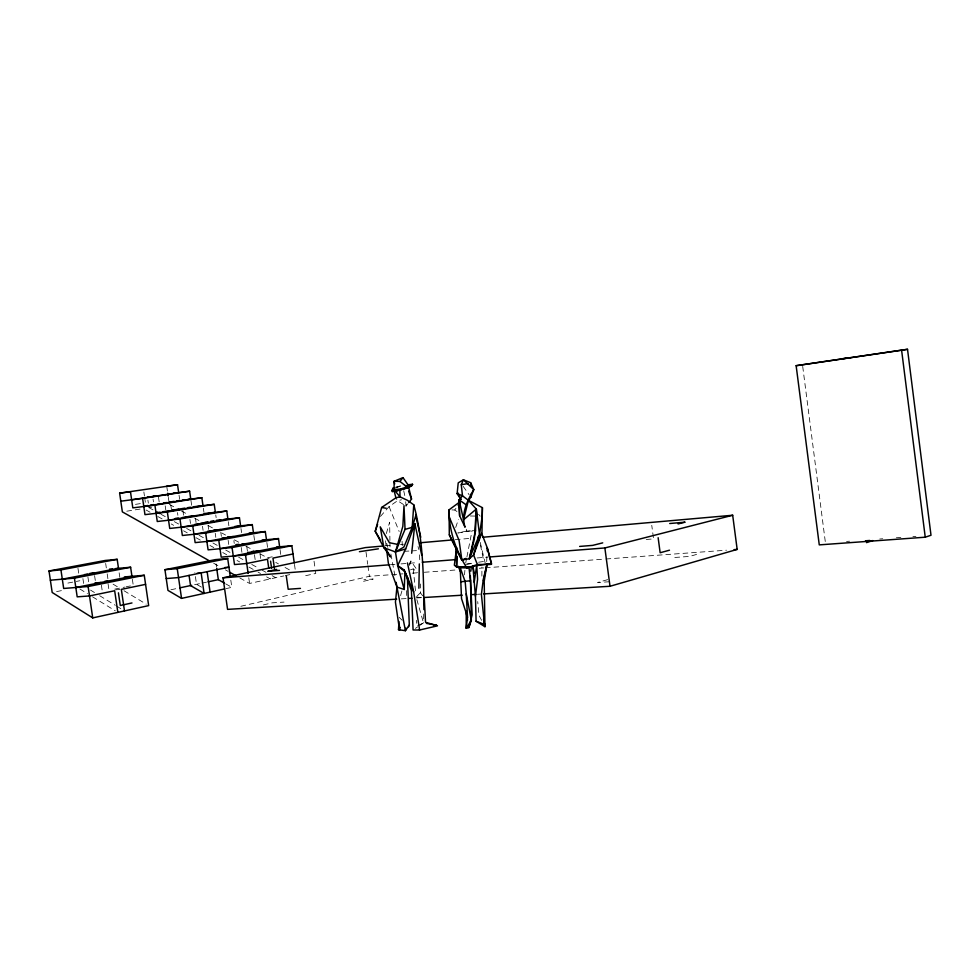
<?xml version="1.0" encoding="UTF-8"?>
<svg xmlns="http://www.w3.org/2000/svg" width="980" height="980" viewBox="0 0 980 980"><rect width="100%" height="100%" fill="white"/><g stroke="black" fill="none" stroke-linecap="round" stroke-linejoin="round"><path stroke-width="0.73" stroke-dasharray="4.9 3.68" d="M481.878 576.105L481.915 567.053M422.711 595.791L420.383 592.765L420.604 583.982M423.764 614.031L423.495 622.876L418.864 626.036M486.705 561.589L486.962 555.489M464.483 574.856L464.9 570.336M465.745 562.839L466.603 558.453M466.897 556.995L472.041 530.731L476.072 530.67M407.852 503.781L406.002 506.121L407.423 500.327M386.328 533.561L389.636 522.23L389.918 540.458M401.91 591.014L400.685 595.166L401.077 598.18M409.567 565.423L410.902 561.05L417.517 570.495M455.688 527.485L458.456 519.278M408.917 564.627L410.902 561.05M451.903 509.919L454.745 510.004L456.447 507.652M380.436 516.423L389.085 506.611L397.562 500.707L401.531 499.776M417.701 625.632L423.495 622.876L416.132 597.041L420.383 592.765M415.398 628.401L417.713 626.82M395.712 487.513L401.494 485.517M395.749 487.097L404.875 485.198M396.643 487.562L398.958 486.717M410.473 569.858L413.241 568.878L417.578 572.491M607.661 579.646L597.665 582.488L610.859 581.667M696.56 554.435L689.626 556.407L674.228 557.51M263.363 604.93L272.305 602.823L284.029 602.1M363.58 581.299L373.16 579.033L363.886 579.707M240.86 606.277L369.399 576.289L402.964 573.839M305.687 575.689L315.768 573.447L315.193 569.368M466.505 531.074L457.844 532.998L472.041 530.731L466.505 531.074L466.174 528.318M225.915 588.649L231.831 587.339L230.802 580.148M239.782 577.931L249.582 583.443L283.832 575.922M285.315 575.591L289.786 574.611M170.912 589.752L178.323 588.172M194.616 584.705L200.545 583.443M202.027 583.125L206.474 582.181M114.721 589.139L124.705 587.094M126.126 586.799L130.401 585.918M267.92 557.694L272.22 556.812M56.607 591.601L62.512 590.413M67.902 583.076L79.809 580.748M126.775 511.193L141.463 508.841M148.801 507.677L151.741 507.199M466.921 564.063L474.21 562.912M135.473 504.369L144.011 503.034M478.595 562.214L483.875 561.454L480.188 543.851M465.463 564.296L471.637 563.672M385.189 545.848L392.809 545.174M400.428 544.513L403.478 544.243M455.296 539.674L472.066 538.204M646.261 539.478L653.562 538.89L651.761 525.341M390.371 564.737L394.94 564.382M401.016 563.904L417.75 562.594M477.089 557.951L487.734 557.118M115.861 589.788L119.964 589.482M412.127 573.165L418.227 572.724M424.328 572.271L457.905 569.821M479.269 568.265L483.851 567.922M485.37 567.812L604.403 559.115M605.934 559.004L726.486 550.197M846.561 541.426L849.587 541.205M879.734 539L882.747 538.779M896.32 537.787L900.841 537.457M912.907 536.575L915.92 536.354M401.273 598.878L407.362 598.51M416.5 597.959L422.601 597.592M477.456 594.284L480.506 594.101M404.005 551.336L410.044 550.993M411.563 550.907L419.122 550.478L417.995 546.534M470.302 515.982L477.321 516.117M416.132 597.041L422.907 597.69M169.356 504.394L174.673 507.285M181.312 510.911L188.038 514.574M194.628 518.175L201.978 522.181M208.128 525.537L213.089 528.232M221.811 532.998L225.571 535.043M234.404 539.858L239.488 542.626M245.87 546.117L253.587 550.319M260.068 553.859L269.194 558.833M275.784 562.422L278.418 563.868M285.045 567.481L291.734 571.12M148.985 507.64L152.978 509.845M160.965 514.267L167.029 517.612M174.318 521.642L179.23 524.361M186.617 528.441L191.59 531.185M199.063 535.313L204.097 538.094M212.93 542.981L218.025 545.799M225.706 550.037L232.162 553.602M238.642 557.191L243.873 560.082M251.75 564.431L258.377 568.094M262.346 570.287L265.997 572.308M272.097 575.677L275.748 577.698M146.069 510.004L150.062 512.221M157.817 516.534L162.668 519.216M171.206 523.957L173.668 525.317M183.542 530.793L187.278 532.863M196.025 537.726L201.059 540.519M209.941 545.443L213.775 547.563M222.766 552.548L226.637 554.705M237.05 560.474L239.671 561.932M248.896 567.04L254.2 569.98M258.071 572.136L260.509 573.484M266.609 576.865L270.272 578.898L269.831 575.873M213.628 563.218L220.194 566.918M225.474 569.882L228.132 571.377M225.694 583.847L231.831 587.339M201.451 587.143L196.527 584.301L194.849 572.688M113.104 584.178L120.344 588.551M124.007 590.744L146.179 604.121M90.54 590.119L94.46 592.52M99.678 595.718L115.346 605.322M116.657 606.13L121.875 609.327M79.882 589.005L87.477 593.684M92.537 596.808L115.309 610.834M403.589 504.577L397.562 500.707L395.92 497.816M454.745 510.004L456.962 511.523M399.215 617.388L402.204 620.267M478.62 514.292L480.127 516.166M463.173 486.362L469.151 494.79M481.621 620.352L478.951 615.281L477.713 601.585M389.085 506.611L399.166 531.503M386.659 543.288L387.835 547.391M480.237 542.405L485.174 562.973M403.699 490.735L404.899 496.137M390.885 554.043L395.026 576.375M105.669 563.439L106.318 567.898M107.188 573.839L108.057 579.78M108.057 583.762L109.013 590.315M101.393 585.097L102.349 591.687M94.582 575.615L95.342 580.822M87.906 576.926L88.874 583.455M82.908 578.58L83.802 584.607M77.971 568.327L78.792 573.839M170.777 504.97L171.365 508.975M166.722 486.178L167.666 492.683M168.352 497.387L168.952 501.589M165.204 505.864L165.779 509.882M158.478 497.044L159.238 502.336M153.076 499.237L153.468 501.895M147.894 500.119L148.335 503.132M143.864 491.972L144.452 496.039M144.648 497.387L145.432 502.814M132.386 579.303L133.256 585.342M119.156 572.81L119.805 577.306M246.739 546.387L247.524 551.912M248.773 577.747L249.582 583.443M240.982 528.538L241.57 532.581M241.215 547.465L242.011 553.014M233.865 540.642L234.269 543.385M228.291 521.703L228.867 525.733M228.144 540.311L228.732 544.439M220.782 532.226L221.37 536.33M215.759 514.966L216.139 517.624M215.232 533.243L215.821 537.359M216.066 563.917L216.47 566.783M208.042 525.292L208.63 529.359M203.375 508.302L203.938 512.271M202.493 526.272L203.081 530.351M195.473 518.432L196.049 522.475M190.941 500.4L191.7 505.668M189.912 519.388L190.488 523.442M182.856 510.323L183.628 515.688M179.046 495.206L179.61 499.139M177.478 512.589L177.87 515.272M314.041 561.221L315.009 568.008M294.478 564.382L295.311 570.336M280.035 549.547L280.819 555.048M266.854 542.455L267.638 547.918M259.957 553.59L260.754 559.163M253.845 535.46L254.616 540.874M254.457 554.705L255.253 560.291M366.018 552.12L367.708 564.211M367.916 565.717L369.399 576.289M802.706 366.434L825.454 542.957M385.471 540.788L386.243 546.754M413.241 568.878L415.826 594.076M419.428 554.839L419.93 562.116M405.696 501.748L406.002 506.121M406.333 590.622L406.712 596.649M402.082 541.315L402.266 545.64M389.93 541.977L390.028 548.053M416.463 620.352L416.5 623.268"/><path stroke-width="1.47" d="M392.343 491.58L392.968 488.224L392.343 491.58L406.872 488.163L411.674 485.725L412.531 484.328L407.484 484.769M418.877 588.208L419.318 563.941M467.668 501.736L470.853 497.203L473.793 489.584L470.621 482.675L463.393 479.808L458.224 482.846L457.121 493.638L462.487 495.807L468.403 500.327L482.405 507.652L481.964 532.532L473.597 554.986L469.31 558.723L461.874 560.095L449.305 534.811L449.06 509.821L460.429 501.454M459.02 505.227L459.118 499.837L462.487 495.807L461.274 484.757L463.393 479.808L473.793 489.584C467.105 500.854 460.833 513.888 465.059 527.216L459.62 515.737L459.02 505.227L460.294 502.924M466.26 611.299L466.198 628.29L468.881 627.567L471.343 620.291L470.498 580.76L468.942 567.053L456.594 566.967L454.34 565.227L456.656 547.575M482.405 507.652L482.197 516.191L479.538 534.7L473.597 554.986L477.395 564.541L491.458 564.296L487.293 547.869L481.633 533.218M423.899 609.609C423.556 574.537 423.152 538.865 413.768 504.823L407.423 500.327L400.012 496.848L395.295 491.152L394.095 490.821L394.952 489.951M386.818 551.226L388.349 563.145L396.961 587.094L404.226 589.482L404.936 571.793L404.091 569.956L397.647 565.582L395.454 551.936L402.854 526.285L403.993 505.668L405.046 529.384L395.454 551.936L383.891 547.722L375.23 531.27L381.649 507.469L395.92 497.816L400.012 496.848L399.889 490.147L407.3 487.709L408.391 486.141L406.688 485.786M487.158 550.919L487.293 547.869L491.531 563.476L472.887 566.171L475.447 596.269L476.084 621.234L484.953 626.686L483.655 619.299M407.386 577.122L409.309 624.958L405.426 630.704L398.505 629.687L398.983 621.491M457.195 556.591L456.594 566.967L460.196 567.641L468.942 567.053M474.357 539.147L476.305 509.073L468.403 500.327L463.54 519.804L476.305 509.073L479.538 534.7L469.31 558.723L475.484 531.16L476.305 509.073L476.795 517.734M413.768 504.823L412.2 527.35L403.821 547.122L395.454 551.936L405.671 548.971L414.859 523.724L421.731 555.084M411.686 553.259L414.859 523.724M470.817 571.193L471.307 566.673M467.534 617.18L466.198 628.29L471.343 620.291L466.235 593.807L465.182 581.74L460.196 567.641L461.531 598.633L467.534 617.18L466.235 593.807M475.447 596.269L477.591 579.217L476.733 565.227L474.198 582.304M456.313 548.971L456.594 566.967L466.982 568.02L477.395 564.541M405.818 628.18L405.426 630.704L396.961 587.094M476.084 621.234L484.475 624.456L481.388 594.395L483.299 579.254L486.987 564.247L484.206 581.312L484.953 626.686L483.618 624.15M483.446 580.699L486.987 564.247M469.31 558.723L473.989 540.543M468.881 627.567L472.152 614.84L470.314 575.701M480.041 535.754L478.608 540.923L478.154 536.55M416.12 514.512L412.2 527.35L405.046 529.384M377.594 524.521L375.23 531.27L380.595 540.262M408.623 626.796L409.309 624.958M404.226 589.482L397.647 565.582L405.671 548.971M458.15 505.313L459.853 502.961M398.505 629.687L400.122 627.543M408.77 502.605L411.539 499.102L408.391 486.141M394.671 483.949L394.132 481.266L399.938 481.45L402.988 477.627L408.513 485.517C404.446 488.334 398.995 489.829 394.083 489.29L394.132 481.266L402.988 477.627M410.583 484.843L412.519 484.598L407.729 485.027M458.003 492.903L457.121 493.638L460.821 499.457M410.988 485.517L412.531 484.328L411.674 485.725L406.872 488.163M394.609 488.126L392.392 489.351L392 490.576L397.684 490.49L402.143 489.13M449.305 534.811L461.874 560.095L465.782 558.392M925.243 537.199L931 535.252L907.517 349.296L796.14 365.699L819.268 544.88L925.243 537.199L901.576 349.995M866.479 542.626L872.837 540.568M483.544 593.917L610.013 586.273L737.168 549.413L732.685 515.247L482.736 537.26M669.487 550.197L660.14 552.745L658.144 537.702M489.253 556.995L604.868 547.955L732.685 515.247M602.725 542.859L592.68 545.382L579.658 546.423M678.05 523.945L685.106 522.168L669.72 523.516M397.647 565.582L404.936 571.793L411.404 590.622L413.082 629.981L419.612 630.018L437.46 625.84L425.541 622.263L424.254 597.812M62.304 579.18L118.494 568.327L117.184 559.335L105.228 560.462L49 570.973L52.185 592.484L92.733 617.902L148.666 605.615L144.256 575.272L124.362 576.926M230.386 577.269L227.703 558.539L215.441 559.617L164.946 569.699L167.948 590.377L181.545 598.388L224.445 588.968M395.295 491.152L399.889 490.147M276.679 569.417L267.81 571.316L279.521 570.385M359.427 551.691L378.39 548.812M131.982 602.957L120.271 605.493L118.421 592.814M179.806 587.853L191.651 585.33M207.956 581.863L218.332 579.658L224.469 583.149M396.692 599.16L227.568 609.376L223.036 577.82L365.381 547.6L383.67 545.983M145.579 584.374L121.336 589.372L124.485 610.932M292.996 553.97L272.967 558.098L274.461 568.657M433.626 625.779L436.553 625.179L426.398 623.39M49 570.973L60.944 569.895L63.675 588.466L88.127 586.53L144.256 575.272M164.946 569.699L177.245 568.657L227.703 558.539M120.81 501.184L142.602 498.391L144.967 514.647L167.347 512.001L169.736 528.453L192.742 525.954L195.143 542.614L218.785 540.274L221.198 557.142L245.514 554.962L291.82 545.676L294.257 562.888M75.803 587.498L131.945 576.289L130.622 567.249L115.505 568.584M233.277 556.064L279.643 546.803L278.479 538.559L262.028 540.164M50.36 580.197L74.431 578.151L130.622 567.249M209.696 561.013L122.365 511.891L119.633 493.161L130.463 491.715L132.815 507.873L154.901 505.153L157.266 521.507L179.965 518.935L182.354 535.496L205.678 533.059L208.091 549.841L232.064 547.563L278.479 538.559M219.998 548.714L266.474 539.723L265.298 531.54L249.067 533.193M206.878 541.45L253.453 532.74L252.289 524.606L234.833 526.456M60.944 569.895L117.184 559.335M218.785 540.274L265.298 531.54M470.498 580.76L461.262 581.728M205.678 533.059L252.289 524.606M461.274 484.757L468.171 483.507M193.942 534.284L240.602 525.844L239.439 517.746L223.636 519.498M204.93 522.316L207.834 521.801M210.725 521.299L213.628 520.797M181.153 527.216L227.911 519.033L226.76 510.984L204.134 513.594M192.742 525.954L239.439 517.746M168.548 520.233L215.367 512.295L214.228 504.308L193.281 506.807M179.965 518.935L226.76 510.984M175.261 518.469L178.25 517.967M156.971 512.687L159.973 512.197M162.974 511.707L177.086 509.894M178.813 509.122L171.549 510.31L182.66 508.975M181.729 508.645L184.632 508.167M187.535 507.689L190.439 507.211M156.09 513.336L202.982 505.656L201.843 497.705L188.013 499.42M167.347 512.001L214.228 504.308M144.832 505.974L147.833 505.496M150.847 505.031L153.848 504.553M163.795 502.973L166.71 502.52M169.614 502.054L173.987 501.368M176.89 500.903L179.806 500.449M143.778 506.525L190.757 499.077L189.618 491.188L173.264 493.295M154.901 505.153L201.843 497.705M153.284 496.223L156.2 495.77M131.638 499.8L178.666 492.597L177.539 484.745L166.722 486.178M142.602 498.391L189.618 491.188M907.517 349.296L796.14 365.699M119.633 493.161L177.539 484.745M147.282 497.264L158.282 495.721M182.537 500.106L185.281 499.763M163.55 503.157L170.398 502.311M157.964 504.038L160.708 503.696M842.935 358.582L850.799 357.651M188.05 516.546L195.081 515.737M182.476 517.477L189.52 516.681M216.519 520.294L220.794 519.817M200.52 523.357L207.65 522.573M194.971 524.325L202.101 523.553M213.162 530.266L220.39 529.506M207.613 531.258L214.841 530.499M227.421 537.101L233.277 536.513M221.884 538.143L227.74 537.555M235.947 544.611L238.912 544.329M241.889 544.047L246.335 543.618M236.364 545.113L240.811 544.684M276.642 547.085L291.82 545.676M252.044 551.495L259.565 550.809M248.026 552.463L254.053 551.912M109.527 569.123L112.516 568.853M420.249 542.761L452.246 539.943M89.719 573.41L94.203 573.018M84.537 574.562L87.526 574.305M224.849 567.53L228.94 567.187L178.532 577.575L166.232 578.568M197.041 573.251L201.145 572.92L204.097 593.439L190.537 585.575L189.067 575.383M104.64 581.385L107.678 581.14M94.938 582.965L101.001 582.475M223.036 577.82L388.852 564.848M422.319 562.238L455.786 559.617M734.118 549.633L737.168 549.413M865.475 540.788L869.787 540.47M486.57 564.639L491.458 564.296M300.456 588.392L288.181 589.25L286.27 575.811M408.88 598.425L411.931 598.241M424.12 597.506L462.217 595.203M471.356 594.652L475.925 594.37M381.649 507.469L386.267 508.289M398.125 544.476L389.379 542.724L380.252 526.848L383.891 547.722L390.567 556.959L385.201 547.967M156.971 512.05L159.642 513.532M229.467 572.124L236.119 575.873M459.62 515.737L459.118 499.837L465.708 504.516M399.938 481.45L406.835 486.778M449.06 509.821C448.926 530.437 455.786 550.858 466.982 568.02M458.591 494.19L460.968 499.335M404.936 571.793L407.876 578.445M404.091 569.956L413.658 591.798L419.612 630.018M449.146 516.766L459.093 540.458L461.874 560.095M458.322 566.293L460.355 571.597M408.623 491.115L411.539 499.102M394.095 490.821L395.92 497.816M415.924 516.656L420.763 537.26M459.118 499.837L463.54 519.804M407.435 562.912L413.658 591.798M472.887 566.171L474.271 573.276M396.128 582.328L396.961 586.787L395.43 602.198L399.595 630.152L399.473 625.902M466.492 614.338L467.558 620.218M483.569 618.98L484.475 624.456M117.845 612.39L114.672 590.756L89.511 595.938L77.187 596.845L74.431 578.151M88.127 586.53L92.733 617.902M167.739 493.185L168.143 495.99M177.245 568.657L181.545 598.388M245.514 554.962L248.161 573.484M232.064 547.563L234.489 564.554L246.739 563.512L267.466 559.237L268.765 568.314M216.678 568.204L218.332 579.658M207.135 571.683L210.075 592.128M270.578 561.16L271.595 568.363M604.868 547.955L610.013 586.273M470.621 482.675L470.67 485.578M470.804 494.288L470.853 497.203"/></g></svg>
